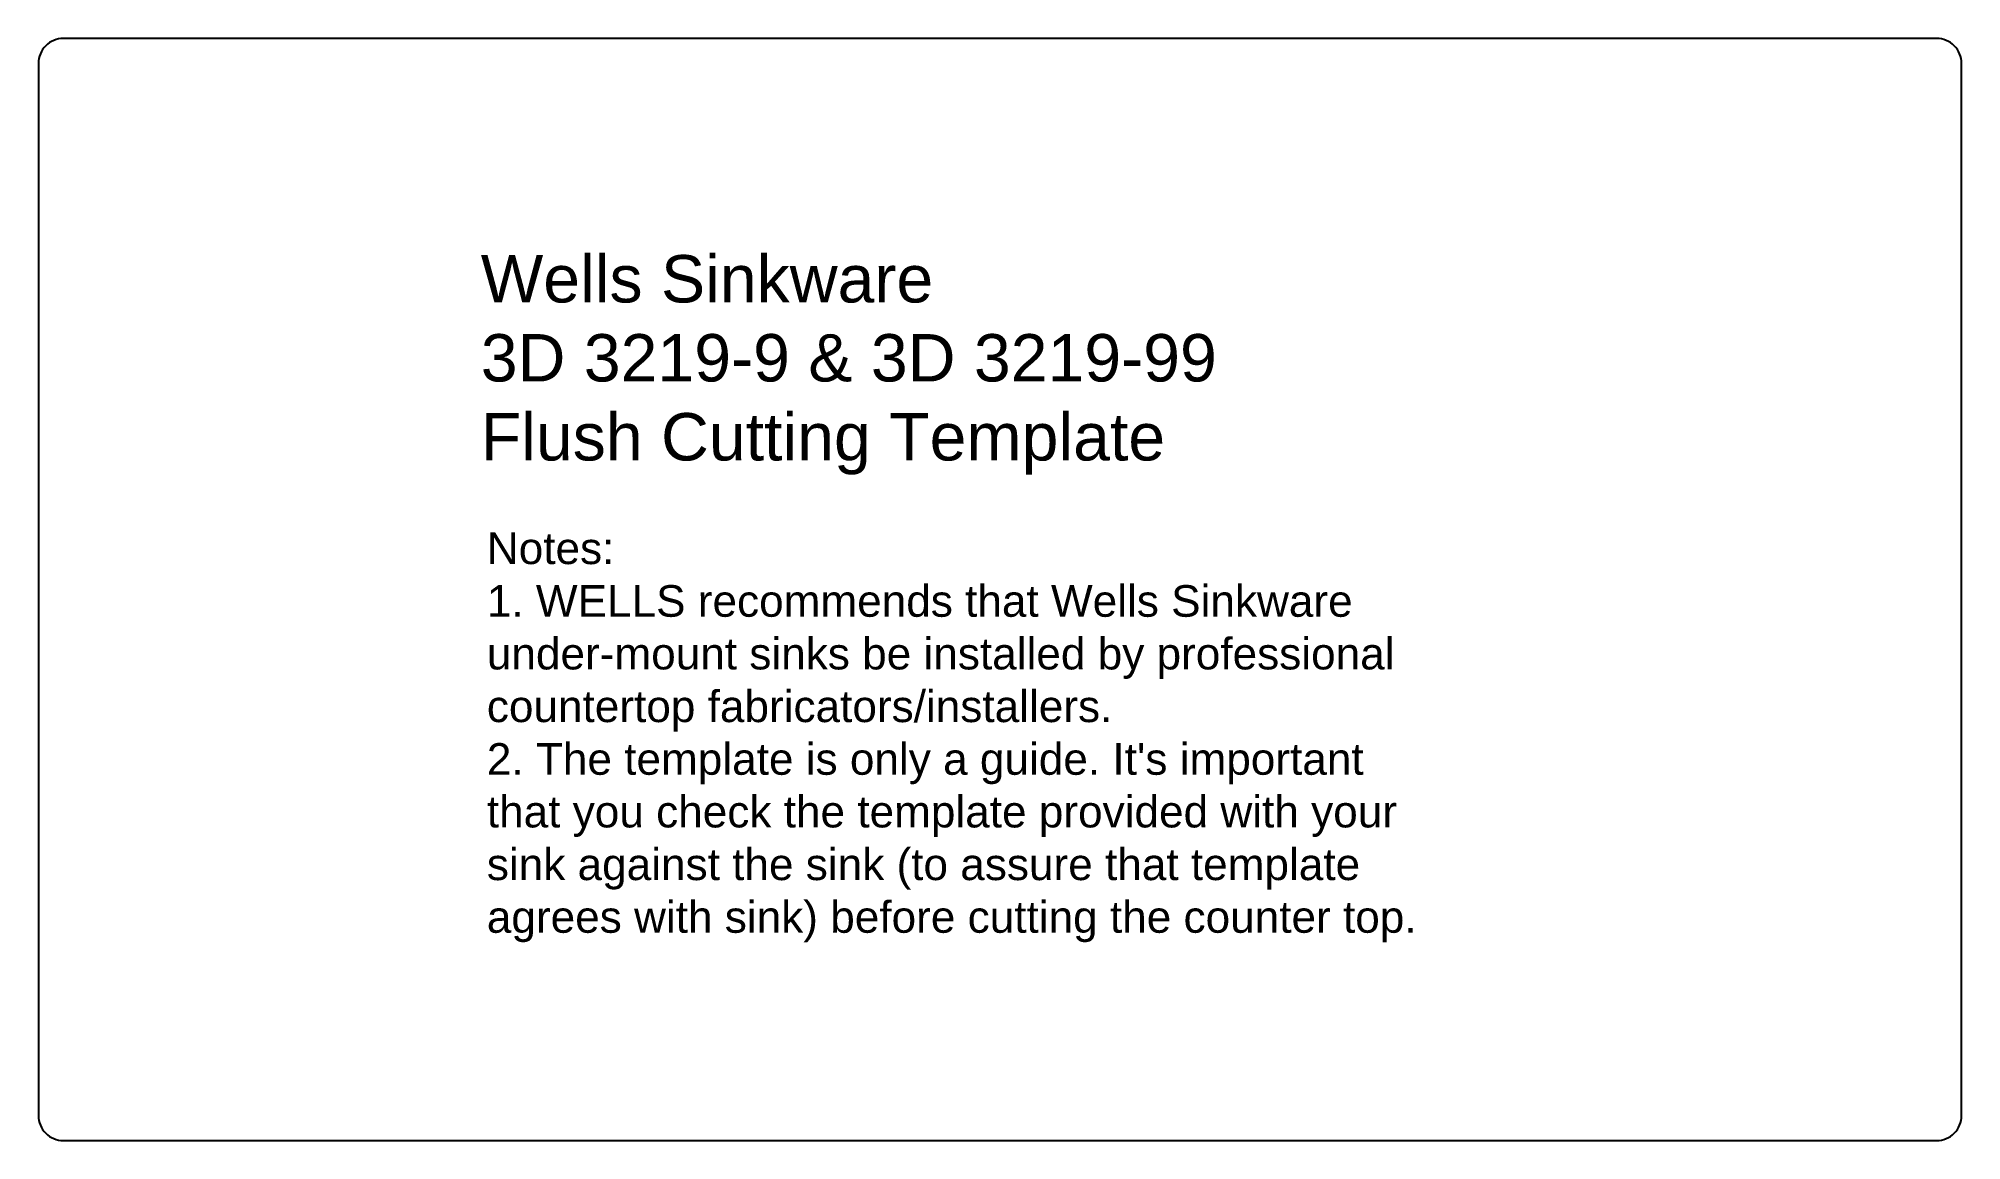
# Model space of a CAD drawing. Header units: inches. Extents: x 50.5 to 80.9, y -0.2 to 17.3.
import ezdxf

# ---------------------------------------------------------------- set-up
doc = ezdxf.new("R2010")
doc.units = ezdxf.units.IN
doc.header["$MEASUREMENT"] = 0
doc.layers.add('Cutting Layer', color=7, linetype='Continuous')
doc.styles.get("Standard").update_dxf_attribs({"font": 'arial.ttf'})

msp = doc.modelspace()

# ---------------------------------------------------------------- linework, layer by layer
at = {"layer": 'Cutting Layer'}
msp.add_lwpolyline([(50.886, -0.19), (80.532, -0.19, 0.414214), (80.925, 0.204), (80.925, 16.858, 0.414214), (80.532, 17.251), (50.886, 17.251, 0.414214), (50.492, 16.858), (50.492, 0.204, 0.414214)], format="xyb", close=True, dxfattribs=at)

# ---------------------------------------------------------------- texts
at = {"insert": (57.492, 13.823), "char_height": 0.75, "attachment_point": 1}
msp.add_mtext_dynamic_manual_height_columns('Wells Sinkware\\P3D 3219-9 & 3D 3219-99 \\PFlush Cutting Template', width=12.61755, gutter_width=1, heights=[0], dxfattribs=at)
at = {"color": 7, "true_color": 0xffffff, "insert": (57.588, 9.433), "char_height": 0.5, "width": 14.86782, "attachment_point": 1}
msp.add_mtext("Notes: \\P1. WELLS recommends that Wells Sinkware under-mount sinks be installed by professional countertop fabricators/installers. \\P2. The template is only a guide. It's important that you check the template provided with your sink against the sink (to assure that template agrees with sink) before cutting the counter top.", dxfattribs=at)

doc.saveas('drawing.dxf')
